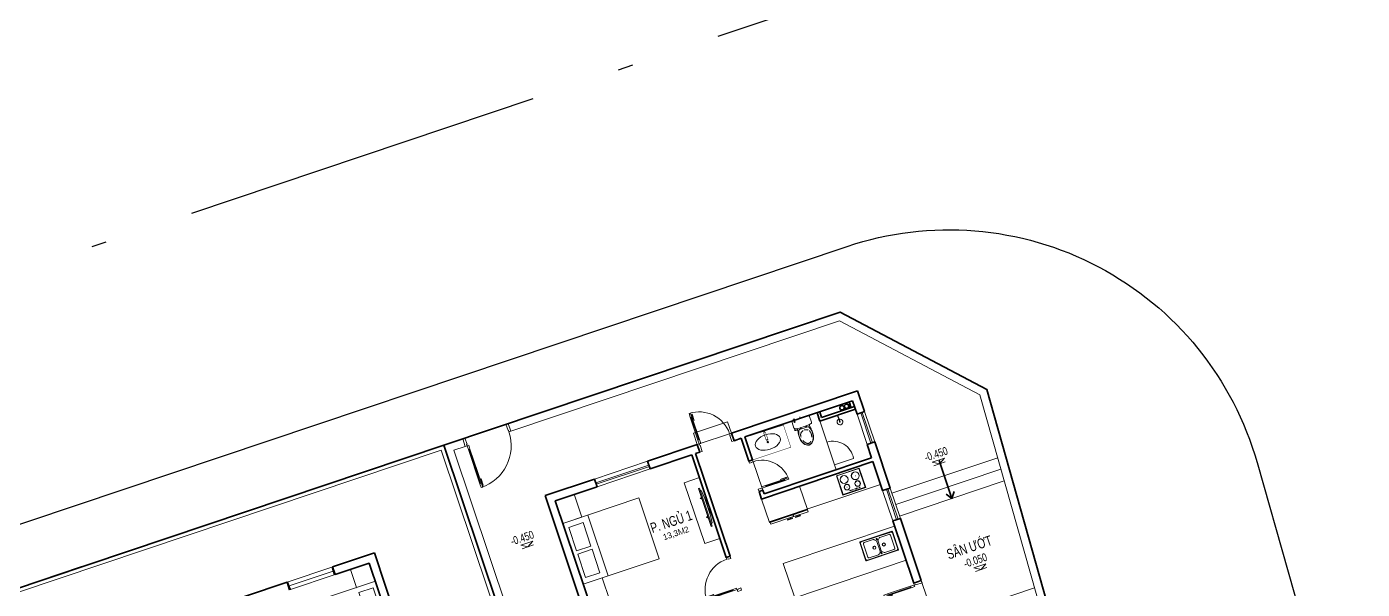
# Model space of a CAD drawing. Header units: metres. Extents: x 551291 to 569219, y 2064429 to 2066248.
# Drawn here: x 552655.81 to 552689.18, y 2065621.44 to 2065635.49 of the extents above; entities that cross this region are included whole.
import ezdxf

# ---------------------------------------------------------------- set-up
doc = ezdxf.new("R2010")
doc.units = ezdxf.units.M
for name, pattern in [('$AUDIT_BAD_LTYPE2', [0]), ('ACAD_ISO10W100', [18.5, 12, -3, 0.5, -3]), ('CENTER', [2, 1.25, -0.25, 0.25, -0.25]), ('DASHDOT2', [0.5, 0.25, -0.125, 0, -0.125]), ('xref-thap C (mb tang 32-2)$0$HIDDEN', [0.375, 0.25, -0.125])]:
    doc.linetypes.add(name, pattern=pattern)
doc.layers.get('0').update_dxf_attribs({"linetype": 'CONTINUOUS'})
doc.layers.get('DEFPOINTS').update_dxf_attribs({"linetype": 'CONTINUOUS'})
for name, color, linetype, lineweight in [('-CONCRETE', 1, 'CONTINUOUS', 35), ('-DOOR', 137, 'CONTINUOUS', 9), ('-FURNITURE', 46, 'CONTINUOUS', 9), ('-HATCH', 8, 'CONTINUOUS', 5), ('-KH', 143, 'CONTINUOUS', 13), ('-LINE1', 7, 'CONTINUOUS', 18), ('-TEXT', 7, 'CONTINUOUS', 15), ('-WALL', 4, 'CONTINUOUS', 35), ('CUA', 147, 'CONTINUOUS', 5)]:
    doc.layers.add(name, color=color, linetype=linetype, lineweight=lineweight)
for name, color, linetype in [('1-NETMANH', 8, 'CONTINUOUS'), ('ChiaLo', 128, 'CENTER'), ('datOBt', 42, 'CONTINUOUS'), ('LogDg', 7, 'CONTINUOUS'), ('loKBT', 42, 'CONTINUOUS'), ('TEXT25', 2, 'CONTINUOUS'), ('TimDg', 222, 'CONTINUOUS'), ('ViaHeS', 32, 'CONTINUOUS')]:
    doc.layers.add(name, color=color, linetype=linetype)
doc.styles.add('1', font='arial.ttf')
doc.styles.add('kieuchuDim', font='arial.ttf', dxfattribs={"width": 0.75})
doc.styles.add('T1', font='', dxfattribs={"height": 200})
doc.styles.get('T1').set_extended_font_data('VNgeometric Light')
doc.dimstyles.new('1-100A3', dxfattribs={"dimscale": 100, "dimtxt": 2, "dimasz": 1.2, "dimexe": 1.8, "dimexo": 0, "dimgap": 0.75, "dimtad": 1, "dimdec": 0, "dimzin": 0, "dimdsep": 46, "dimtxsty": 'kieuchuDim', "dimblk": 'ARCHTICK', "dimcen": 0, "dimdle": 1.8, "dimclrd": 256, "dimclre": 256, "dimclrt": 7, "dimadec": 0, "dimazin": 0, "dimtfac": 0.0001, "dimtdec": 0, "dimtix": 1, "dimtmove": 2, "dimatfit": 3, "dimldrblk": 'ARCHTICK', "dimfxl": 0, "dimtolj": 1, "dimtzin": 0, "dimarcsym": 0})

# ---------------------------------------------------------------- blocks, each defined once
blk = doc.blocks.new('*U1145')
at = {"ltscale": 10}
for p, q in [((0, 2400), (0, 0)), ((200, 2355), (200, 45)), ((400, 2355), (400, 0)), ((400, 0), (0, 0))]:
    blk.add_line(p, q, dxfattribs=at)
for points in [[(400, 2400), (400, 2355), (50, 2355), (50, 2340), (0, 2340), (0, 2400)], [(400, 0), (400, 45), (50, 45), (50, 60), (0, 60), (0, 0)]]:
    blk.add_lwpolyline(points, close=True, dxfattribs=at)
blk = doc.blocks.new('MAU M1BT')
at = {"layer": '-FURNITURE'}
for points in [[(-6600, 13100), (-6101, 13100), (-6101, 12625), (-6600, 12625)], [(-6491, 12485), (-6115, 12485), (-6115, 11867), (-6491, 11867)]]:
    blk.add_lwpolyline(points, close=True, dxfattribs=at)
blk.add_lwpolyline([(-6600, 12625), (-4600, 12625), (-4600, 11025), (-6600, 11025), (-6600, 12625)], dxfattribs=at)
at = {"layer": '-LINE1', "ltscale": 10}
blk.add_lwpolyline([(2760, -4600), (3100, -4600), (3100, 15200), (-9200, 15200), (-9200, -4600), (-3500, -4600)], dxfattribs=at)
at = {"layer": '-WALL'}
for p, q in [((-6800, 13300), (-5700, 13300)), ((-6800, 13300), (-6800, 9200)), ((-6600, 13100), (-5700, 13100)), ((-6600, 13100), (-6600, 10000)), ((-5700, 13100), (-5700, 13300)), ((-4500, 13300), (-2281, 13300)), ((-4500, 13100), (-4500, 13300))]:
    blk.add_line(p, q, dxfattribs=at)
blk.add_lwpolyline([(-9300, -4700), (3200, -4700), (3200, 15300), (-9300, 15300)], close=True, dxfattribs=at)
at = {"layer": '1-NETMANH', "linetype": 'DASHDOT2'}
blk.add_line((-6097, 12604), (-6097, 12604), dxfattribs=at)
at = {"layer": '-DOOR', "xscale": 0.5000000000000001, "yscale": 0.5000000000000001, "zscale": 0.5000000000000001, "rotation": 90}
blk.add_blockref('*U1145', (-4500, 13100), dxfattribs=at)
blk = doc.blocks.new('Sink_Cicle')
blk.add_lwpolyline([(17, -50), (-17, -50), (-18, -252), (17, -252)], close=True)
blk.add_circle((0, -300), 17.5)
at = {"layer": 'DEFPOINTS'}
blk.add_line((0, -100), (0, 0), dxfattribs=at)
blk.add_wipeout([(17, -50), (-17, -50), (-18, -252), (17, -252)])
at = {"layer": '-FURNITURE', "linetype": 'Continuous'}
blk.add_ellipse((0, -300), major_axis=(-325, 0), ratio=0.584615, dxfattribs=at)
blk.add_line((-18, -237), (17, -237))
blk = doc.blocks.new('*U1102')
at = {"ltscale": 300}
blk.add_lwpolyline([(0, 0), (1000, 0), (1000, -600), (0, -600)], close=True, dxfattribs=at)
blk.add_wipeout([(0, 0), (1000, 0), (1000, -600), (0, -600)], dxfattribs=at)
blk.add_blockref('Sink_Cicle', (500, 0), dxfattribs=at)
blk = doc.blocks.new('*U1166')
at = {"linetype": '$AUDIT_BAD_LTYPE2'}
for p, q in [((70, 100), (70, 1000)), ((90, 1000), (90, 100))]:
    blk.add_line(p, q, dxfattribs=at)
for points in [[(50, 1000), (90, 1000), (90, 1100), (50, 1100), (50, 1000)], [(50, 1003), (50, 100)], [(50, 100), (90, 100), (90, 0), (50, 0), (50, 100)]]:
    blk.add_lwpolyline(points)
for points in [[(118, 895), (118, 1064), (90, 1064), (90, 1036), (113, 1036), (113, 895)], [(0, 0), (50, 0), (50, -40), (60, -40), (60, -200), (0, -200)], [(1200, 0), (1150, 0), (1150, -40), (1140, -40), (1140, -200), (1200, -200)]]:
    blk.add_lwpolyline(points, close=True)
at = {"linetype": '$AUDIT_BAD_LTYPE2', "ltscale": 0.3}
blk.add_arc((50, 0), 1100, 0, 90, dxfattribs=at)
blk = doc.blocks.new('g1m6')
blk.add_line((204606, 47393), (203006, 47393))
for points in [[(202406, 48050), (202406, 47550), (203006, 47550), (203006, 48050)], [(205206, 48050), (205206, 47550), (204606, 47550), (204606, 48050)], [(203146, 47941), (203146, 47565), (203763, 47565), (203763, 47941)], [(204466, 47941), (204466, 47565), (203848, 47565), (203848, 47941)]]:
    blk.add_lwpolyline(points, close=True)
blk.add_lwpolyline([(204606, 48050), (204606, 46050), (203006, 46050), (203006, 48050), (204606, 48050)])
blk = doc.blocks.new('*U1169')
at = {"linetype": '$AUDIT_BAD_LTYPE2'}
for p, q in [((70, 100), (70, 700)), ((90, 700), (90, 100))]:
    blk.add_line(p, q, dxfattribs=at)
for points in [[(50, 700), (90, 700), (90, 800), (50, 800), (50, 700)], [(50, 703), (50, 100)], [(50, 100), (90, 100), (90, 0), (50, 0), (50, 100)]]:
    blk.add_lwpolyline(points)
for points in [[(118, 595), (118, 764), (90, 764), (90, 736), (113, 736), (113, 595)], [(0, 0), (50, 0), (50, -40), (60, -40), (60, -200), (0, -200)], [(900, 0), (850, 0), (850, -40), (840, -40), (840, -200), (900, -200)]]:
    blk.add_lwpolyline(points, close=True)
at = {"linetype": '$AUDIT_BAD_LTYPE2', "ltscale": 0.3}
blk.add_arc((50, 0), 800, 0, 90, dxfattribs=at)
blk = doc.blocks.new('_ArchTick')
at = {"color": 0, "linetype": 'ByBlock', "const_width": 0.15}
blk.add_lwpolyline([(-0.5, -0.5), (0.5, 0.5)], dxfattribs=at)
blk = doc.blocks.new('A$C55AD6C8F')
at = {"ltscale": 3}
for p, q in [((-670, 624), (-670, 1000)), ((-670, 1000), (-624, 1000)), ((-624, 1000), (-624, 624)), ((0, 1000), (-615, 1000)), ((-615, 1000), (-615, 0)), ((0, 0), (0, 1000)), ((-624, 624), (-670, 624)), ((-670, 613), (-670, 18)), ((-624, 613), (-670, 613)), ((-624, 18), (-624, 613)), ((-670, 18), (-624, 18)), ((-615, 0), (0, 0))]:
    blk.add_line(p, q, dxfattribs=at)
at = {"ltscale": 3, "elevation": 0}
for points in [[(-670, 688), (-670, 657), (-710, 657), (-710, 788), (-691, 788), (-691, 688)], [(-670, 549), (-670, 580), (-710, 580), (-710, 449), (-691, 449), (-691, 549)]]:
    blk.add_lwpolyline(points, close=True, dxfattribs=at)
blk = doc.blocks.new('A$C23F441E4')
at = {"ltscale": 3}
blk.add_lwpolyline([(-300, 0), (-300, -510), (300, -510), (300, 0), (-300, 0)], dxfattribs=at)
for points in [[(-290, -10), (-290, -500), (290, -500), (290, -10)], [(-100, -46), (-15, -46), (-15, -56), (-100, -56)]]:
    blk.add_lwpolyline(points, close=True, dxfattribs=at)
for centre, radius in [((-147, -359), 100), ((-147, -359), 97), ((-139, -156), 70), ((-139, -156), 67), ((-139, -156), 2), ((37, -48), 6.6), ((147, -359), 100), ((147, -359), 97), ((74, -48), 6.6), ((139, -156), 70), ((139, -156), 67), ((112, -48), 6.6), ((139, -156), 2), ((160, -48), 6.6), ((-147, -359), 2), ((147, -359), 2)]:
    blk.add_circle(centre, radius, dxfattribs=at)
blk = doc.blocks.new('A$C14986441')
at = {"ltscale": 3}
for p, q in [((-250, 420), (-250, -420)), ((240, 430), (-240, 430)), ((170, 355), (-170, 355)), ((250, -420), (250, 420)), ((-200, 325), (-200, 87)), ((-191, 66), (-149, 24)), ((-128, 15), (128, 15)), ((149, 24), (191, 66)), ((200, 87), (200, 325)), ((-200, -325), (-200, -87)), ((-191, -66), (-149, -24)), ((-128, -15), (128, -15)), ((149, -24), (191, -66)), ((200, -87), (200, -325)), ((-240, -430), (240, -430)), ((170, -355), (-170, -355))]:
    blk.add_line(p, q, dxfattribs=at)
blk.add_lwpolyline([(240, -390), (240, 390, 0.414214), (210, 420), (-210, 420, 0.414214), (-240, 390), (-240, -390, 0.414214), (-210, -420), (210, -420, 0.414214)], format="xyb", close=True, dxfattribs=at)
for centre, radius in [((-186, 0), 17.5), ((0, 125), 40), ((0, 125), 35), ((185, 0), 17.5), ((0, -125), 40), ((0, -125), 35)]:
    blk.add_circle(centre, radius, dxfattribs=at)
for centre, radius, start, end in [((-240, 420), 10, 90, 180), ((-170, 325), 30, 90, 180), ((170, 325), 30, 0, 90), ((240, 420), 10, 0, 90), ((-170, 87), 30, 180, 225), ((-128, 45), 30, 225, 270), ((128, 45), 30, 270, 315), ((170, 87), 30, 315, 0), ((-170, -87), 30, 135, 180), ((-170, -325), 30, 180, 270), ((-128, -45), 30, 90, 135), ((128, -45), 30, 45, 90), ((170, -325), 30, 270, 0), ((170, -87), 30, 0, 45), ((-240, -420), 10, 180, 270), ((240, -420), 10, 270, 0)]:
    blk.add_arc(centre, radius, start, end, dxfattribs=at)
blk = doc.blocks.new('*U1170')
at = {"linetype": '$AUDIT_BAD_LTYPE2'}
for p, q in [((70, 100), (70, 600)), ((90, 600), (90, 100))]:
    blk.add_line(p, q, dxfattribs=at)
for points in [[(50, 600), (90, 600), (90, 700), (50, 700), (50, 600)], [(50, 603), (50, 100)], [(50, 100), (90, 100), (90, 0), (50, 0), (50, 100)]]:
    blk.add_lwpolyline(points)
for points in [[(118, 495), (118, 664), (90, 664), (90, 636), (113, 636), (113, 495)], [(0, 0), (50, 0), (50, -40), (60, -40), (60, -100), (0, -100)], [(800, 0), (750, 0), (750, -40), (740, -40), (740, -100), (800, -100)]]:
    blk.add_lwpolyline(points, close=True)
at = {"linetype": '$AUDIT_BAD_LTYPE2', "ltscale": 0.3}
blk.add_arc((50, 0), 700, 0, 90, dxfattribs=at)
blk = doc.blocks.new('*U1171')
at = {"linetype": '$AUDIT_BAD_LTYPE2'}
for p, q in [((70, 100), (70, 700)), ((90, 700), (90, 100))]:
    blk.add_line(p, q, dxfattribs=at)
for points in [[(50, 700), (90, 700), (90, 800), (50, 800), (50, 700)], [(50, 703), (50, 100)], [(50, 100), (90, 100), (90, 0), (50, 0), (50, 100)]]:
    blk.add_lwpolyline(points)
for points in [[(118, 595), (118, 764), (90, 764), (90, 736), (113, 736), (113, 595)], [(0, 0), (50, 0), (50, -40), (60, -40), (60, -100), (0, -100)], [(900, 0), (850, 0), (850, -40), (840, -40), (840, -100), (900, -100)]]:
    blk.add_lwpolyline(points, close=True)
at = {"linetype": '$AUDIT_BAD_LTYPE2', "ltscale": 0.3}
blk.add_arc((50, 0), 800, 0, 90, dxfattribs=at)
blk = doc.blocks.new('XR.MB.LM123$0$tvi 1')
blk.add_lwpolyline([(29, 0), (29, -1000), (0, -1000), (0, 0)], close=True)
for points in [[(-24, -236), (-39, -252)], [(0, -285), (-39, -252)], [(0, -256), (-24, -236)], [(29, -50), (52, -81)], [(70, -315), (111, -350), (111, -650), (70, -685)], [(89, -446), (89, -360), (71, -345)], [(89, -554), (89, -640), (71, -655)], [(89, -446), (73, -446)], [(89, -554), (73, -554)], [(0, -715), (-39, -748)], [(-24, -764), (-39, -748)], [(0, -744), (-24, -764)], [(29, -950), (52, -919)]]:
    blk.add_lwpolyline(points)
blk.add_arc((-4025, -500), 4099, 354.1311, 5.8689)
blk = doc.blocks.new('A$C18091ED7')
for p, q in [((-83, -267), (-83, -300)), ((-83, -278), (-83, -288)), ((-61, -290), (-83, -290)), ((-63, -265), (-81, -265)), ((-61, -267), (-61, -300)), ((0, -42), (0, 0)), ((61, -267), (61, -300)), ((61, -290), (83, -290)), ((63, -265), (81, -265)), ((83, -267), (83, -300)), ((83, -278), (83, -288)), ((146, -27), (179, -27)), ((146, -27), (146, -30)), ((146, -30), (166, -30)), ((153, -37), (146, -30)), ((152, 0), (152, -27)), ((152, 0), (179, 0)), ((153, -37), (166, -37)), ((153, -40), (153, -37)), ((153, -40), (178, -40)), ((153, -40), (178, -40)), ((153, -40), (153, -42)), ((165, -262), (165, -290)), ((185, -30), (166, -30)), ((178, -37), (166, -37)), ((168, -260), (228, -260)), ((168, -292), (207, -292)), ((185, -30), (178, -37)), ((178, -37), (178, -40)), ((178, -40), (178, -42)), ((179, 0), (179, -27)), ((179, -27), (185, -27)), ((185, -27), (185, -30)), ((231, -274), (231, -262))]:
    blk.add_line(p, q)
for points in [[(230, -219, -0.137407), (225, -235), (222, -241, -0.236081), (198, -255, -0.051961), (-198, -255, -0.236081), (-222, -241), (-225, -235, -0.137407), (-230, -219), (-230, -72, -0.198912), (-226, -63), (-209, -46, -0.198912), (-200, -42), (0, -42), (200, -42, -0.198912), (209, -46), (226, -63, -0.198912), (230, -72)], [(144, -619, -0.212405), (26, -734, -0.027685), (-1, -739, -0.022279), (-26, -734, -0.212405), (-144, -619, -0.142796), (-167, -428, -0.093005), (-128, -309, -0.256439), (-111, -300), (0, -300), (111, -300, -0.256439), (128, -309, -0.093005), (167, -428, -0.142796)]]:
    blk.add_lwpolyline(points, format="xyb", close=True)
at = {"linetype": 'xref-thap C (mb tang 32-2)$0$HIDDEN', "ltscale": 100}
blk.add_lwpolyline([(61, -669, -0.199031), (0, -699, -0.199031), (-61, -669, -0.218924), (-132, -478, -0.153791), (-112, -404, -0.236701), (0, -348, -0.236701), (112, -404, -0.153791), (132, -478, -0.218924)], format="xyb", close=True, dxfattribs=at)
blk.add_circle((166, -78), 13.9)
for centre, radius, start, end in [((-81, -267), 1.98, 90, 180), ((-63, -267), 1.98, 0, 90), ((63, -267), 1.98, 90, 180), ((81, -267), 1.98, 0, 90), ((168, -262), 2.47, 90, 180), ((168, -290), 2.47, 180, 270), ((207, -277), 15.5, 270, 306.4659), ((168, -225), 80.1, 306.4659, 320.3123), ((228, -274), 2.47, 320.3123, 0)]:
    blk.add_arc(centre, radius, start, end)
for points in [[(-156, -259), (-157, -267), (-164, -328), (-169, -385), (-184, -528), (-136, -679), (-50, -735), (-20, -741), (0, -744)], [(156, -259), (157, -267), (164, -328), (169, -385), (184, -528), (136, -679), (50, -735), (20, -741), (0, -744)]]:
    blk.add_open_spline(points, degree=3, knots=[130.613938, 130.613938, 130.613938, 130.613938, 152.852109, 311.129351, 417.703951, 561.383393, 697.692632, 710.812262, 710.812262, 710.812262, 710.812262])
blk = doc.blocks.new('shower')
for points in [[(180929, -32327), (180902, -32327), (180902, -32316), (180929, -32316)], [(180919, -32316), (180912, -32316), (180912, -32147), (180919, -32147)]]:
    blk.add_lwpolyline(points, close=True)
for radius, start, end in [(72, 272.7907, 267.2093), (8.35, 294.8355, 245.1645)]:
    blk.add_arc((180916, -32147), radius, start, end)
blk = doc.blocks.new('MAU M3BT')
at = {"layer": '-CONCRETE'}
for centre, radius in [((7730, 7920, 0), 55), ((7851, 7920, 0), 55), ((7942, 7951, 0), 13), ((7942, 7909, 0), 13), ((7942, 7871, 0), 13)]:
    blk.add_circle(centre, radius, dxfattribs=at)
at = {"layer": '-DOOR'}
for points in [[(2701, 8200), (2701, 8000), (1301, 8000), (1301, 8200)], [(1301, 8100), (2701, 8100), (2701, 8063), (1301, 8063)], [(8035, 7650), (8235, 7650), (8235, 6850), (8035, 6850)], [(8135, 7650), (8173, 7650), (8173, 6850), (8135, 6850)], [(8035, 5637), (8235, 5637), (8235, 4837), (8035, 4837)], [(8135, 5637), (8173, 5637), (8173, 4837), (8135, 4837)]]:
    blk.add_lwpolyline(points, close=True, dxfattribs=at)
at = {"layer": '-FURNITURE'}
for p, q in [((7100, 8000), (7100, 6500)), ((8035, 5800), (5100, 5800))]:
    blk.add_line(p, q, dxfattribs=at)
blk.add_lwpolyline([(3800, 7400), (3800, 5800), (3400, 5800), (3400, 7400)], close=True, dxfattribs=at)
for points in [[(7100, 6629), (7600, 6629)], [(8035, 4700), (5100, 4700), (5100, 3800), (8035, 3800)]]:
    blk.add_lwpolyline(points, dxfattribs=at)
blk.add_arc((7084, 6707), 522, 351.3488, 88.2624, dxfattribs=at)
at = {"layer": '-HATCH'}
blk.add_line((8235, 2300), (8235, 3200), dxfattribs=at)
at = {"layer": '-KH'}
for p, q in [((-964, 7123), (-664, 7123)), ((9446, 5818), (9746, 5818)), ((9590, 2988), (9890, 2988))]:
    blk.add_line(p, q, dxfattribs=at)
for points in [[(-655, 7219), (-973, 7219), (-814, 7123)], [(9755, 5914), (9437, 5914), (9596, 5818)], [(9899, 3084), (9581, 3084), (9740, 2988)]]:
    blk.add_lwpolyline(points, close=True, dxfattribs=at)
for points in [[(-814, 7123), (-814, 7219), (-655, 7219), (-814, 7123)], [(9596, 5818), (9596, 5914), (9755, 5914), (9596, 5818)], [(9740, 2988), (9740, 3084), (9899, 3084), (9740, 2988)]]:
    blk.add_solid(points, dxfattribs=at)
at = {"layer": '-LINE1', "lineweight": 18}
for p, q in [((-1500, 10000), (-1500, 10200)), ((-300, 10000), (-300, 10200)), ((8359, 10000), (-300, 10000)), ((11098, 7129), (8359, 10000)), ((10551, -4455), (11098, 7129))]:
    blk.add_line(p, q, dxfattribs=at)
at = {"layer": '-LINE1'}
for p, q in [((8235, 5500), (11021, 5500)), ((8235, 5200), (11007, 5200)), ((8235, 4900), (10993, 4900)), ((8235, 2127), (10862, 2127))]:
    blk.add_line(p, q, dxfattribs=at)
at = {"layer": '-LINE1', "lineweight": 18}
blk.add_lwpolyline([(-1500, 10000), (-1800, 10000), (-1800, -9600), (-1500, -9600), (-1500, -9800)], dxfattribs=at)
at = {"layer": '-LINE1'}
for points in [[(4011, 8200), (4011, 8500), (4911, 8500), (4911, 8200)], [(4011, 8200), (4911, 8200)]]:
    blk.add_lwpolyline(points, dxfattribs=at)
at = {"layer": '-WALL'}
for p, q in [((0, 4050), (0, 8200)), ((1301, 8200), (0, 8200)), ((4011, 8200), (2701, 8200)), ((8235, 8200), (4911, 8200)), ((8235, 8200), (8235, 7650)), ((200, 4050), (200, 8000)), ((1301, 8000), (200, 8000)), ((3800, 8000), (2701, 8000)), ((3800, 5300), (3800, 8000)), ((3900, 5300), (3900, 8000)), ((4011, 8000), (3900, 8000)), ((7100, 7780), (7100, 8000)), ((7100, 7780), (8035, 7780)), ((7170, 7850), (7170, 8000)), ((7170, 7850), (8035, 7850)), ((8035, 8000), (8035, 7650)), ((8035, 6850), (8035, 6500)), ((8235, 6850), (8235, 5637)), ((5100, 6400), (5100, 6600)), ((8035, 6400), (5100, 6400)), ((5200, 6500), (5200, 6600)), ((8035, 6500), (5200, 6500)), ((8035, 6400), (8035, 5637)), ((8035, 4837), (8035, 3200)), ((8235, 4837), (8235, 3200))]:
    blk.add_line(p, q, dxfattribs=at)
for points in [[(1301, 8200), (1301, 8000)], [(2701, 8200), (2701, 8000)], [(4011, 8000), (4011, 8200)], [(4911, 8000), (4911, 8200)], [(8035, 7650), (8235, 7650)], [(8035, 6850), (8235, 6850)], [(5100, 6600), (5200, 6600)], [(8035, 5637), (8235, 5637)], [(3800, 5300), (3900, 5300)], [(8035, 4837), (8235, 4837)], [(8235, 3200), (8035, 3200)]]:
    blk.add_lwpolyline(points, dxfattribs=at)
at = {"layer": '-DOOR'}
blk.add_blockref('*U1169', (4011, 8200), dxfattribs=at)
at = {"layer": '-DOOR', "xscale": -1, "rotation": 90}
blk.add_blockref('*U1169', (8035, 3200), dxfattribs=at)
at = {"layer": '-FURNITURE', "xscale": -1}
blk.add_blockref('A$C18091ED7', (6661, 8042), dxfattribs=at)
for name, p, rotation in [('g1m6', (48250, 210406), 90), ('shower', (-173348, -24547), 180), ('A$C55AD6C8F', (5100, 6400), 269.9999999999972), ('A$C23F441E4', (7358, 5846), 180)]:
    blk.add_blockref(name, p, dxfattribs=dict(at, rotation=rotation))
at = {"layer": '-FURNITURE', "extrusion": (0, 0, -1), "xscale": -1, "zscale": -1}
blk.add_blockref('*U1102', (-5200, 8000), dxfattribs=at)
at = {"layer": '-FURNITURE', "extrusion": (0, 0, -1), "xscale": -1, "rotation": 0.00368972240904597}
blk.add_blockref('XR.MB.LM123$0$tvi 1', (-3689, 7150), dxfattribs=at)
at = {"layer": '-FURNITURE', "rotation": 90}
blk.add_blockref('A$C14986441', (7510, 4351), dxfattribs=at)
at = {"layer": 'CUA', "xscale": -1, "rotation": 180}
blk.add_blockref('*U1166', (-1500, 10000), dxfattribs=at)
at = {"layer": 'CUA', "rotation": 90.00000000000001}
blk.add_blockref('*U1171', (3800, 4400), dxfattribs=at)
at = {"layer": '-TEXT', "style": '1', "width": 0.75}
for s, p in [('-0.450', (-1175, 7283)), (' -0.450', (9235, 5978)), ('-0.050', (9379, 3148))]:
    blk.add_text(s, height=200, dxfattribs=at).set_placement(p)
at = {"layer": '-TEXT', "color": 2, "width": 0.75}
for s, p in [('P. NGỦ 1', (2244, 6459)), ('SÂN ƯỚT', (9053, 3479))]:
    blk.add_text(s, height=250, dxfattribs=at).set_placement(p)
at = {"layer": 'TEXT25', "style": 'T1'}
blk.add_text('13,3M2', height=150, rotation=360, dxfattribs=at).set_placement((2466, 6197))
at = {"layer": '-KH', "ltscale": 15}
blk.add_leader([(9614, 4900), (9614, 5500)], dimstyle='1-100A3', override={"dimasz": 1.5, "dimtad": 0, "dimldrblk": 'Open90'}, dxfattribs=at)
at = {"layer": '-LINE1'}
blk.add_lwpolyline([(-1500, 10200), (-2000, 10200), (-2000, -9800), (5500, -9800), (10736, -4556), (11303, 7203), (8445, 10200), (-300, 10200)], dxfattribs=at)
at = {"layer": '-WALL'}
for p, q in [((5100, 8000), (4911, 8000)), ((5100, 7400), (5100, 8000)), ((5200, 7400), (5200, 8000)), ((8035, 8000), (5200, 8000))]:
    blk.add_line(p, q, dxfattribs=at)
blk.add_lwpolyline([(10736, -4556), (11303, 7203), (8445, 10200), (-2000, 10200), (-2000, -9800), (5500, -9800)], close=True, dxfattribs=at)
blk.add_lwpolyline([(5100, 7400), (5200, 7400)], dxfattribs=at)
at = {"layer": 'CUA'}
blk.add_lwpolyline([(5200, 7400), (5200, 6600)], dxfattribs=at)
at = {"layer": 'CUA', "xscale": -1, "rotation": 270}
blk.add_blockref('*U1170', (5200, 6600), dxfattribs=at)

msp = doc.modelspace()

# ---------------------------------------------------------------- linework, layer by layer
at = {"layer": 'ChiaLo', "ltscale": 5}
for points in [[(552676.135, 2065628.363), (552546.906, 2065584.994)], [(552666.234, 2065625.04), (552672.597, 2065606.079)]]:
    msp.add_lwpolyline(points, dxfattribs=at)
at = {"layer": 'datOBt'}
msp.add_lwpolyline([(552679.707, 2065608.466), (552683.082, 2065614.866), (552679.799, 2065626.432), (552676.135, 2065628.363), (552644.903, 2065617.882), (552546.906, 2065584.994), (552551.678, 2065570.774), (552558.009, 2065567.625)], close=True, dxfattribs=at)
at = {"layer": 'LogDg'}
msp.add_lwpolyline([(552633.502, 2065647.756, -0.219363), (552638.095, 2065642.881), (552643.302, 2065627.365, 0.414214), (552653.432, 2065622.326), (552676.313, 2065630.005, -0.428104), (552686.554, 2065624.605), (552688.878, 2065616.419, -0.400458), (552683.727, 2065606.65), (552558.964, 2065564.78, -0.414214), (552548.834, 2065569.819), (552523.791, 2065644.442, -0.420828), (552528.35, 2065653.354, -0.172814), (552629.953, 2065649.187), (552633.502, 2065647.756)], format="xyb", dxfattribs=at)
at = {"layer": 'loKBT'}
for points in [[(552683.082, 2065614.866), (552679.799, 2065626.432), (552676.135, 2065628.363), (552666.234, 2065625.04), (552672.597, 2065606.079), (552679.707, 2065608.466)], [(552666.234, 2065625.04), (552654.383, 2065621.063), (552660.746, 2065602.103), (552672.597, 2065606.079)]]:
    msp.add_lwpolyline(points, close=True, dxfattribs=at)
at = {"layer": 'TimDg', "linetype": 'ACAD_ISO10W100', "ltscale": 0.75}
msp.add_lwpolyline([(552639.043, 2065649.487), (552646.783, 2065626.424), (552688.318, 2065640.363)], dxfattribs=at)
at = {"layer": 'ViaHeS'}
msp.add_lwpolyline([(552683.082, 2065614.866), (552679.799, 2065626.432), (552676.135, 2065628.363), (552644.903, 2065617.882), (552636.674, 2065642.4), (552632.938, 2065646.366), (552629.392, 2065647.795, 0.171311), (552529.633, 2065652.179), (552526.465, 2065645.904), (552551.678, 2065570.774), (552558.009, 2065567.625), (552679.707, 2065608.466)], format="xyb", close=True, dxfattribs=at)

# ---------------------------------------------------------------- block references
at = {"layer": '-WALL', "xscale": -0.0009999999999999998, "yscale": 0.001, "zscale": 0.001, "rotation": 18.55149986703843}
msp.add_blockref('MAU M1BT', (552662.285, 2065607.577), dxfattribs=at)

# ---------------------------------------------------------------- next in the draw order: block references
at = {"layer": '-WALL', "xscale": 0.001, "yscale": 0.001, "zscale": 0.001, "rotation": 18.55149974492793}
msp.add_blockref('MAU M3BT', (552671.375, 2065616.007), dxfattribs=at)

doc.saveas('drawing.dxf')
